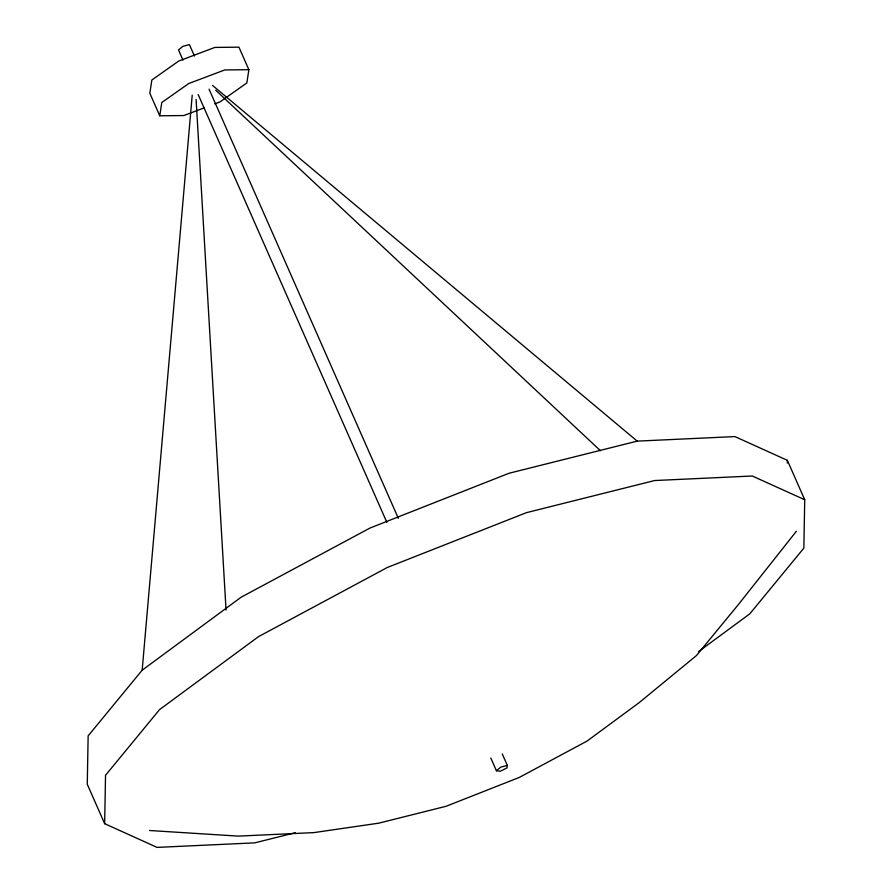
<?xml version="1.0" encoding="UTF-8"?>
<svg xmlns="http://www.w3.org/2000/svg" width="892" height="892" viewBox="0 0 892 892"><rect width="100%" height="100%" fill="white"/><g stroke="black" fill="none" stroke-linecap="round" stroke-linejoin="round"><path stroke-width="1.34" d="M295.263 832.715L254.789 842.862L157.07 847.4L104.654 823.673L105.535 775.282L159.568 709.597L258.524 636.632L387.351 567.468L526.436 512.666L654.594 480.543L752.313 476.005L804.729 499.743L803.859 548.123L749.826 613.808L698.67 651.528M787.302 463.082L787.346 460.317L734.93 436.589L637.211 441.127L509.053 473.251L369.968 528.053L241.141 597.205L142.174 670.182L88.141 735.867L87.271 784.246L104.654 823.673M142.174 670.182L192.215 95.165M502.263 753.93L507.314 765.392L506.99 767.923L500.256 771.234L496.42 770.744L490.801 758.01M204.458 107.776L183.852 115.547L159.768 115.793L161.775 102.524L188.714 83.536L224.784 69.944L248.868 69.699L246.85 82.956L219.923 101.944L214.771 103.896M796.4 531.231L738.163 604.832L696.407 655.598L639.207 702.617L587.114 741.029L519.3 777.434L446.1 806.279L378.643 823.182L313.839 832.615L238.309 836.116L149.622 830.508M496.42 770.744L500.78 767.131L507.314 765.392M212.519 85.409L637.211 441.127M215.697 90.192L600.461 450.728M787.346 460.317L804.729 499.743M248.868 69.699L238.933 47.176L214.849 47.421L178.779 61.013L151.841 80.001L149.834 93.259L159.768 115.793M194.467 56.062L189.405 44.6L182.871 46.339L178.511 49.952L183.005 60.143M209.062 89.167L398.345 518.33M198.169 94.53L386.894 522.411M196.095 99.436L226.055 610.05"/></g></svg>
